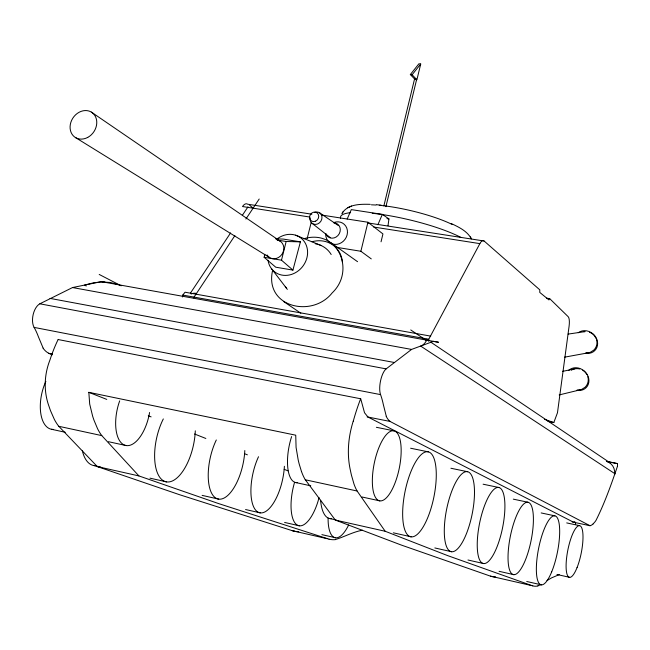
<?xml version="1.0" encoding="UTF-8"?>
<svg xmlns="http://www.w3.org/2000/svg" width="650" height="650" viewBox="0 0 650 650"><rect width="100%" height="100%" fill="white"/><g stroke="black" fill="none" stroke-linecap="round" stroke-linejoin="round"><path stroke-width="0.97" d="M301.511 471.608L299.203 464.067A143.618 54.99 -79.4 0 1 298.179 459.867L296.083 447.436L295.734 435.199L88.831 392.332L89.7 404.105L92.633 416.146A137.118 65.804 -78.9 0 0 93.998 420.225L97.557 428.699A84.199 40.934 -78.1 0 0 101.798 435.622L138.929 475.93L218.554 503.571L328.973 539.167M347.165 219.05L351.317 209.617L382.338 214.37L388.952 218.92L388.009 225.745M617.403 466.432C611.236 484.567 604.679 503.019 596.082 520.219A36.904 9.482 -79.3 0 1 594.961 521.861L593.133 523.908M428.431 341.039L428.773 339.243L479.863 243.628A12.569 4.184 -81 0 1 484.104 241.004L539.793 289.835L539.776 292.419L548.925 299.918L549.697 298.651L568.181 316.688A10.839 3.104 -80.5 0 1 569.075 326.365L557.472 412.758L553.824 422.549L547.869 421.403M182.382 296.993L182.764 295.084L185.047 292.216L430.706 336.123M272.667 270.148C263.924 306.995 311.976 318.484 332.142 292.939C356.005 270.376 337.602 228.581 303.769 238.769M385.905 206.684L416.593 79.657A3.039 0.829 13.5 0 0 416.089 79.032L414.602 78.821A3.039 0.829 13.5 0 0 415.025 79.308M383.874 205.863L414.611 78.748M420.721 63.976L416.902 79.771L412.116 74.758L410.329 74.547L418.941 63.765L420.721 63.976L412.116 74.758M381.046 241.792L382.939 233.943L367.933 222.243L322.278 215.142M371.28 258.887L360.88 251.266L367.933 222.243M292.923 270.108L281.491 260.187L286.154 241.499L300.414 241.849L292.923 270.108L275.746 267.199L264.111 257.278L264.851 254.345M307.166 238.574L311.204 222.349M353.243 421.094C348.213 437.093 346.702 454.269 350.472 470.706A144.885 51.919 -79.5 0 0 351.463 475.231L353.974 483.966A89.286 32.435 -79 0 0 357.094 491.018M377.877 224.746L382.338 214.37M416.593 79.657L415.927 79.731M425.628 339.934C428.764 338.666 422.906 346.409 420.639 346.068L615.176 473.882M342.314 212.989C348.164 203.897 360.717 204.108 370.305 204.344M341.884 213.72L342.989 211.819M193.57 297.822L234.869 235.633M245.903 219.018L259.188 199.022M190.434 293.101L230.596 232.928M242.377 215.264L247.991 206.854M380.567 394.615A14.885 5.46 -79.3 0 1 380.591 380.632A14.885 5.46 -79.3 0 1 386.141 368.883L411.556 349.424L433.379 341.356L438.506 342.249L101.303 281.653L72.532 287.552L39.837 303.802A13.731 7.345 -78.3 0 0 33.215 314.34A13.731 7.345 -78.3 0 0 34.101 327.397L380.567 394.615A101.408 38.082 -78.1 0 1 383.313 404.454L386.246 416.13M547.008 580.58L551.549 577.874L559.26 574.608M571.317 370.232L572.219 369.72M540.564 584.716L537.875 585.853M574.852 521.592L573.487 522.202L367.965 417.032L364.528 412.742L360.717 398.783L58.208 339.552M347.661 207.756L349.521 206.944M349.765 206.83L351.577 206.034M362.456 530.213C352.999 531.919 344.63 536.729 335.53 539.5M559.195 394.924L580.588 389.732M562.461 371.394L574.332 368.948M564.484 357.183L588.242 352.82M568.133 334.092L584.066 331.752M275.543 238.859L283.262 239.07L300.414 241.849M376.342 204.701L381.176 205.156M386.961 218.619L388.952 218.92M311.854 214.207L247.756 204.23A11.911 5.338 -81 0 0 242.499 206.529L309.603 217.019M367.933 222.934L484.104 241.004M373.701 227.037L479.863 243.628M336.034 247.236L360.88 251.266M277.469 240.086L286.154 241.499M546.691 298.155L549.697 298.651M264.111 257.278L281.491 260.187M101.303 281.653L105.276 282.352M182.764 295.084L428.773 339.243M72.532 287.552L411.556 349.424M50.001 298.391L394.071 362.44M39.837 303.802L386.141 368.883M606.466 461.378L617.484 463.604A8.564 2.145 -79.6 0 1 617.427 466.416M607.531 461.622L617.484 463.604M52.479 354.047L48.498 353.259L52.244 354.819M367.128 416.869L390.033 421.436L590.021 525.728A50.326 12.968 -79.4 0 0 593.125 523.924M376.374 427.294L394.111 430.869A35.726 12.756 -78.4 0 1 393.77 486.038A35.726 12.756 -78.4 0 1 372.344 480.577A35.726 12.756 -78.4 0 1 394.111 430.869M410.621 448.232L428.407 451.872A43.355 14.674 -78.4 0 1 427.367 518.538A43.355 14.674 -78.4 0 1 402.659 512.468A43.355 14.674 -78.4 0 1 428.407 451.872M450.897 468.252L467.675 471.729A40.812 12.984 -78.5 0 1 466.229 534.202A40.812 12.984 -78.5 0 1 444.308 529.157A40.812 12.984 -78.5 0 1 467.675 471.729M483.104 484.201L498.826 487.492A38.797 11.716 -78.5 0 1 497.104 546.65A38.797 11.716 -78.5 0 1 477.271 542.368A38.797 11.716 -78.5 0 1 498.826 487.492M513.305 499.143L528.019 502.255A36.904 10.587 -78.6 0 1 526.061 558.334A36.904 10.587 -78.6 0 1 508.081 554.702A36.904 10.587 -78.6 0 1 528.019 502.255M541.166 512.931L554.897 515.856M572.211 521.926L590.021 525.728M566.711 522.909L579.605 525.671M58.151 339.463A89.343 44.98 -77.4 0 0 49.92 360.084C44.078 374.896 43.542 391.625 49.099 406.616A135.387 67.763 -78.8 0 0 50.627 410.954L54.348 419.388A83.346 42.242 -78 0 0 58.76 426.286L101.806 435.614M301.519 471.591A89.481 34.726 -78.9 0 0 305.297 479.781L357.102 491.002L385.182 531.261L447.387 555.514L532.764 585.91M51.537 429.284L65.276 432.282M108.444 441.699L126.1 445.551M295.961 482.593L310.757 485.818M362.042 496.998L379.795 500.874M94.079 465.603L100.937 467.147M149.931 478.148L166.595 481.894M330.037 518.602L335.977 519.935M393.339 532.821L411.149 536.819M58.768 426.278L97.297 466.578L138.929 475.93M305.305 479.765L335.327 520.057L385.182 531.261M556.961 574.478L569.668 577.346M202.118 495.373L218.725 499.127M434.834 547.95L451.628 551.744M245.578 509.535L260.301 512.874M467.984 560.008L483.73 563.582M284.611 522.438L299.431 525.817M499.062 571.301L513.793 574.657M321.88 534.641L335.627 537.786M526.727 581.49L541.466 584.862M97.297 466.578L179.644 494.739L292.207 530.668L327.202 538.696M335.327 520.057L401.237 545.033L490.433 576.136L531.399 585.528M294.044 531.156L292.207 530.668M491.879 576.534L490.433 576.136M544.562 419.339L553.824 422.549M249.576 205.14L253.102 208.187M119.372 284.871L110.362 282.49L101.359 281.929L93.519 282.823L84.5 285.098L86.279 285.984M88.831 392.332L106.763 399.401M148.281 415.773L151.117 416.886M194.529 433.997L205.847 438.466M244.546 453.716L247.374 454.829M284.18 469.341L287.958 470.827M295.579 235.178L320.897 245.416M451.262 223.543C458.648 227.045 466.927 230.88 471.071 238.322M99.198 274.446L121.168 285.805M75.384 137.507L269.344 257.416M410.751 329.948L425.921 340.129M426.506 339.284L429.024 340.974M430.698 342.103L610.301 462.979M319.637 212.859L338.227 225.461M283.579 301.486L300.82 313.194M91.398 112.117L280.312 241.288M330.696 242.58L357.549 261.69M312.016 223.275L330.379 237.681M410.329 74.547L415.131 79.552M271.383 268.539L286.504 288.259M585.764 372.856L586.95 374.627M43.087 347.977L38.415 336.806A93.259 50.984 -76.2 0 0 34.109 327.381M470.324 236.86L471.364 238.916M596.131 338.488L594.482 335.757A11.627 11.156 74.6 0 0 589.526 332.272M348.644 524.972A33.581 12.513 -77.8 0 1 328.112 518.026M319.061 497.632A35.165 13.739 -77.6 0 1 297.115 524.989A35.165 13.739 -77.6 0 1 294.588 482.276M284.391 466.286A36.879 15.129 -77.5 0 1 258.928 512.541A36.879 15.129 -77.5 0 1 258.513 456.731M244.814 450.539A38.699 16.681 -77.4 0 1 217.189 498.745A38.699 16.681 -77.4 0 1 216.312 439.969M96.005 465.709A40.276 19.825 -76.9 0 1 82.363 450.832M195.309 430.828A40.974 18.736 -77.3 0 1 164.84 481.439A40.974 18.736 -77.3 0 1 163.321 418.925M53.284 429.414A33.085 17.087 -77 0 1 45.866 381.355M149.589 412.498A33.686 16.177 -77.3 0 1 124.589 445.128A33.686 16.177 -77.3 0 1 119.681 400.863M331.606 518.611A42.567 16.088 -78 0 1 320.596 500.329M297.399 482.641A35.051 13.943 -78.1 0 1 291.623 436.573M191.116 294.027A13.447 9.523 55 0 1 195.837 293.312M390.057 421.338A45.411 16.339 -79.4 0 1 386.189 416.268M48.523 353.161A41.925 22.067 -78.5 0 1 43.03 348.108M606.864 461.508A10.863 9.953 71.4 0 1 614.608 473.769M568.62 370.467A12.277 10.676 41.1 0 1 588.023 376.204A12.277 10.676 41.1 0 1 576.712 390.325M578.248 332.735A12.204 10.733 41.5 0 1 596.96 339.601A12.204 10.733 41.5 0 1 585.447 353.275M573.219 369.338A11.708 11.164 71.3 0 1 579.743 368.989M582.717 370.232A11.708 11.164 71.3 0 1 585.081 372.092M587.827 376.651A10.376 9.896 71.3 0 1 585.089 387.262L581.628 389.407A11.7 11.164 71.4 0 1 577.273 390.033M584.074 331.784A11.627 11.156 74.6 0 1 585.171 331.654M596.538 339.519A10.303 9.888 74.6 0 1 593.816 350.098L590.363 352.259A11.619 11.156 74.8 0 1 586.016 352.918M311.992 241.743A28.308 25.114 -50.5 0 1 342.469 262.316M277.168 240.037A9.75 8.645 -56.7 0 1 281.978 254.256A9.75 8.645 -56.7 0 1 267.044 254.922M276.762 239.2A21.434 18.931 -52.5 0 1 305.719 243.994A21.434 18.931 -52.5 0 1 293.467 273.683A21.434 18.931 -52.5 0 1 268.036 260.333M315.234 243.742A28.275 25.147 -52.6 0 1 331.183 254.516M287.357 289.38A28.275 25.147 -52.6 0 1 285.301 286.398M333.873 222.519A11.684 10.481 -54.6 0 1 347.344 230.262A11.684 10.481 -54.6 0 1 337.196 244.278A11.684 10.481 -54.6 0 1 325.683 233.838M333.669 222.804A7.954 7.134 -54.6 0 1 340.291 229.442A7.954 7.134 -54.6 0 1 334.173 237.892A7.954 7.134 -54.6 0 1 325.821 233.634M314.649 212.29A6.459 5.761 -54.7 0 1 321.961 216.929A6.459 5.761 -54.7 0 1 315.778 224.404A6.459 5.761 -54.7 0 1 310.066 217.831M340.551 218.424A67.941 13.203 13.4 0 1 350.61 212.68M372.247 213.273A67.941 13.203 13.4 0 1 460.972 237.461M371.418 204.823A56.282 11.261 13.4 0 1 375.984 205.043M379.251 205.303A56.282 11.261 13.4 0 1 452.14 224.453M353.283 421.127A95.68 34.515 -78.6 0 1 360.677 398.702M575.559 522.779A54.316 14.56 -78.7 0 1 575.559 524.331M537.859 585.967A123.874 34.409 -79.3 0 1 532.773 585.861M298.724 531.749A117.447 46.248 -78.6 0 1 294.052 531.107M495.601 576.883A122.777 36.538 -79.2 0 1 491.896 576.485M335.514 539.606A118.381 44.606 -78.7 0 1 328.981 539.118M551.688 571.854A35.165 9.596 -78.7 0 0 555.791 516.189A35.165 9.596 -78.7 0 0 536.591 562.965A35.165 9.596 -78.7 0 0 551.688 571.854M577.07 567.556A26.317 6.857 -78.8 0 0 580.271 525.923A26.317 6.857 -78.8 0 0 566.304 561.023A26.317 6.857 -78.8 0 0 577.07 567.556M87.726 137.41A15.015 12.529 -56.1 0 0 92.219 112.669A15.015 12.529 -56.1 0 0 70.33 124.418A15.015 12.529 -56.1 0 0 87.726 137.41M315.583 221.187A4.94 4.404 -54.7 0 0 317.208 212.972A4.94 4.404 -54.7 0 0 309.66 216.377A4.94 4.404 -54.7 0 0 315.583 221.187"/></g></svg>
